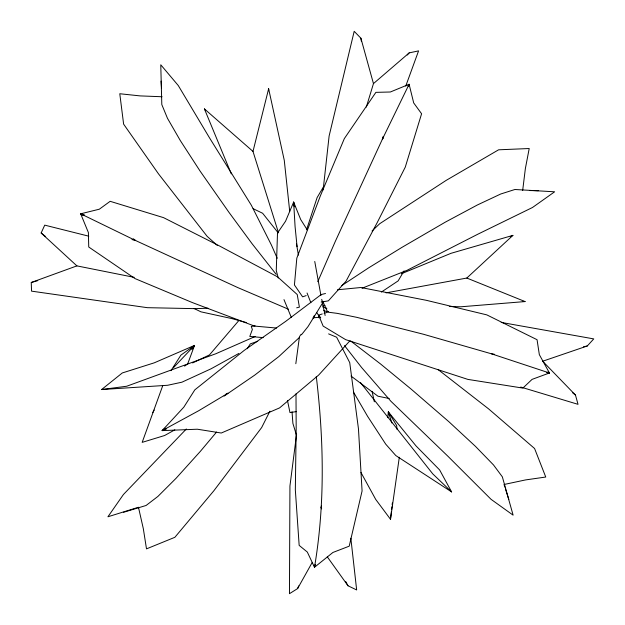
<?xml version="1.0" encoding="UTF-8"?>
<svg xmlns="http://www.w3.org/2000/svg" width="625" height="625" viewBox="0 0 625 625"><rect width="100%" height="100%" fill="white"/><g stroke="black" fill="none" stroke-linecap="round" stroke-linejoin="round"><path stroke-width="0.94" d="M268.602 90.688L268.633 88.781L252.992 151.414L278.461 232.672M293.414 205.836L293.641 202.102L300.719 219.57L307.195 229.781M323.141 189.906L329.117 136.008L354.188 31.312L360.891 38.203L373.461 83.609L366.32 107.086M387.75 417.641L388.344 411.891L416.016 445.906L439.641 469.945L451.609 491.914L395.805 455.555L385.734 444.172L367.57 416.289L353.539 392.188M360.961 472.492L375.727 499.43L390.492 519.281L391.375 511.602M391.602 509.68L391.93 506.797M392.148 504.883L392.367 502.961M522.68 190.406L525.359 168.609L529.211 148.523L498.602 149.805L446.188 180.367L379.766 223.672L372.062 230.969M390.492 519.281L399.312 457.273M328.609 333.883L336.641 337.219L349.727 362.609L358.469 428.883L362.078 491L349.219 546.172L332.906 552.469L314.492 567.266C325.18 504.273 323.836 439.758 316.289 376.492M296.594 434.164L289.938 486.031L289.461 593.688L297.602 588.586L312.141 562.562M295.992 393.859L296.18 427.898L295.336 489.953L299.164 545.383L307.32 552.062L314.492 567.266L315.25 564.453M408.594 86.117L409.102 84.281L390.344 92L375.891 92.359L344.328 138.609L320.336 195.961L296.82 258.117L294.422 284.953L302.633 296.852L306.188 295.586M383.109 136.523L382.336 139.289L335.367 241.266L317.781 281.664M320.859 507.875L321.445 506.047L321.578 508.883M162.672 385.875L142.172 442.367L164.617 435.516L174.844 429.844M405.75 86.086L418.578 50.883L409.18 52.883L373.461 83.609M313.336 318.125L314.328 315.398M238.867 353.438L211.07 368.789L181.914 382.195L167.633 385.273L101.578 389.555L122.289 372.961L154.305 362.812L194.539 345.398L187.68 363.922L184.609 366.133M306.531 229.797L317.125 197.57L323.555 186.711M297.602 588.586L298.688 585.914M318.578 317.734L319.305 315.977M294.844 206.82L293.641 202.102L285.547 221.242L277.5 233.062L276.266 270.5L278.258 278.008M134.234 277.344L76.891 265.883L41.141 233L44.734 225.141L88.773 236.18M321.164 302.078L328.367 300.852L346.047 281.172L377.211 222.602L405.266 167.148L421.594 113.758L413.703 102.938L409.102 84.281L382.336 139.289L383.484 137.742M269.914 411.18L261.656 427.555L213.828 490.797L174.867 537.305L146.5 548.875L143.32 528.672L138.461 507.258L107.922 516.781L123.43 494.508L186.344 428.977M152.734 412.57L154.203 410.039M404.016 270.953L398.156 280.875L381.328 292.094M323.336 301.773L308 326.617L301.445 334.797M247.289 348.695L250.32 343.859L257.711 341.336M170.953 370.695L180.914 355.117L194.539 345.398L191.914 349.406M301.117 334.281L299.469 336.633L295.82 363.711M407.977 85.828L409.102 84.281M216.57 432.047L200.438 451.266L176.117 478.234L157.867 496.461L146.086 505.477L123.602 512.266M238.781 320.633L209.469 354.922L192.633 362.93M407.242 55.023L409.18 52.883M349.68 341.062L318.664 375.07L279.578 407.898L221.273 433.023L197.352 429.219L162.156 430.617L183.828 407.148L194.82 389.852L244.305 350.328L285.734 321.336L321.18 294.555L325.5 293.5M520.727 387.047L578.023 404.336L575.477 395.07L542.68 361.234L587.266 345.992L593.75 338.898L501.203 322.414M173.32 367.844L194.539 345.398M299.062 337.773L278.758 356.641L254.742 375.102L224.078 396.117M386.07 292.867L466.812 278.047L512.914 235.375L451.008 253.312L401.328 273.773M166.609 428.844L162.156 430.617L165.102 428.188M341.844 285.523L368.656 267.836L402.023 247.328L445.398 222.094L477.414 204.961L500.758 193.992L514.898 189.5L554.633 191.797L532.5 207.492L477.82 234.211L407.148 270.273L362.078 288.227M162.156 430.617L198.727 410.711L227.969 393.203L226.172 393.883M510.336 236.703L512.914 235.375M255.156 336.508L215.828 353.75L126.734 386.227L101.578 389.555M337.43 289.789L360.906 287.516L426.305 300.305L486.797 314.875L537.055 339.703L539.336 354.648L549.445 372.984L532.078 379.375L522.867 388.094L467.875 379.398L345.625 339.633L323.133 326.086L318.633 315.156L322.266 313.945M207.984 308.203L195.312 308.656L147.352 307.68L31.547 291.141L31.25 282.5L76.891 265.883M324.086 313.344L327.719 312.133L337.219 313.359L356.836 317.352L423.305 334.211L491.43 353.797L549.445 372.984L546.625 372.609M31.25 282.5L37.742 280.648M296.68 307.812L299.391 307.133L297.234 294.539L277.562 276.859L218.984 245.695L163.539 217.641L110.148 201.312L99.328 209.203L80.672 213.805L88.391 232.562L88.742 247.016L135 278.578L192.352 302.57L254.508 326.086L276.555 328.047M583.5 346.781L587.266 345.992M296.539 411.57L289.984 412.578L287.484 400.594M255.125 325.836L251.273 326.422L252.367 329.484L249.797 336.43L263.227 337.648M312.977 317.836L320.727 317.148M466.812 278.047L525.062 301.57L460.82 306.789L449.312 306.508M323.039 305.586L324.992 305.617M530.055 190.555L538.352 190.727M162.062 96.75L140.117 95.898L119.781 93.742L123.617 124.141L158.461 173.812L207.164 236.375L217.242 245.375M523.141 301.352L525.062 301.57M328.633 311.633L325.742 311.305L323.766 310.305M491.43 353.797L494.25 354.203M389.234 398.516L377.945 396.203L351 376.039M246.242 322.531L231.734 318.555L200.922 311.828L194.031 308.492M82.992 215.484L80.672 213.805L84.344 214.812M131.992 239.539L135.68 240.57L237.656 287.531L288.578 309.281M322.617 306.844L326.852 308.344M327.297 556.836L348 585.773L356.656 589.945L350.844 538.227M253.117 208.672L262.633 213.266L278.219 232.867M80.672 213.805L135.68 240.57L133.359 238.844M547.758 372.086L549.445 372.984M350.594 340.914L380.672 364.07L410.93 388.938L448.898 421.734L475.531 446.43L493.5 464.938L502.352 476.844L513.117 515.156L491.07 499.336L448.008 456.344L390.898 401.258L361.602 367.516L344.516 345.586M438.258 369.695L488.617 408.898L534.578 448.508L545.75 477.031L525.508 479.93L504.031 484.492L504.875 487.125M41.141 233L45.664 236.602M572.477 392.656L575.477 395.07M231.289 173.875L204.414 108.906L252.992 151.414M451.609 491.914L432.766 473.883L360.43 382.523M276.188 274.336L252.102 243.75L228.875 212.219L200.109 171.109L180.352 140.633L167.469 118.289L161.805 104.57L160.766 64.789L178.266 85.531L209.469 137.781L251.312 205.188L271.438 245.086L277.227 258.25M204.414 108.906L205.523 110.453M316.641 312.398L320.242 317.922M388.625 414.789L388.344 411.891L396.641 425.539L397.055 429.391M345.703 581.547L348 585.773M310.875 302.727L307.055 293.016M322.711 301.25L327.328 311.297M283.977 299.609L291.375 317.539M505.438 488.883L508.828 499.414M388.344 411.891L391.805 422.945M296.562 435.461L292.891 423.383L292.031 411.75M314.75 261.469L320.938 295.531M372.086 391.383L374.328 401.766M321.734 299.328L325.125 315.477M268.633 88.781L284.273 160.32L289.711 211.383M296.508 243.867L298.398 255.117M360.891 38.203L361.312 41.055M297.078 246.633L295.078 226.625L293.641 202.102M314.312 565.32L314.492 567.266M161.07 81.102L161.531 88.461"/></g></svg>
